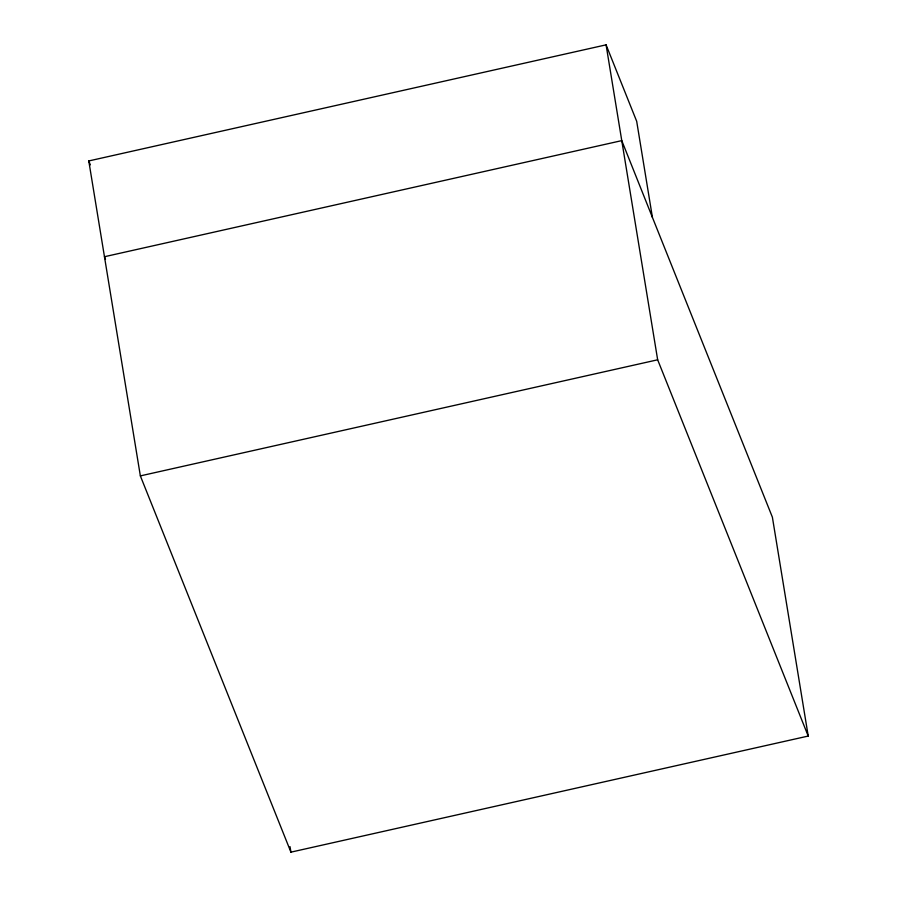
<?xml version="1.0" encoding="UTF-8"?>
<svg xmlns="http://www.w3.org/2000/svg" width="897" height="897" viewBox="0 0 897 897"><rect width="100%" height="100%" fill="white"/><g stroke="black" fill="none" stroke-linecap="round" stroke-linejoin="round"><path stroke-width="1.35" d="M88.781 160.944L606.08 44.85L636.691 121.319L652.422 217.41L772.384 517.188L808.219 736.056L290.92 852.15L140.358 475.892L88.781 160.944L90.339 164.835M140.358 475.892L657.658 359.798L808.219 736.056M652.422 217.41L621.767 140.627L104.467 256.721L105.498 259.323M606.08 44.85L657.658 359.798M290.011 846.645L290.92 852.15"/></g></svg>
